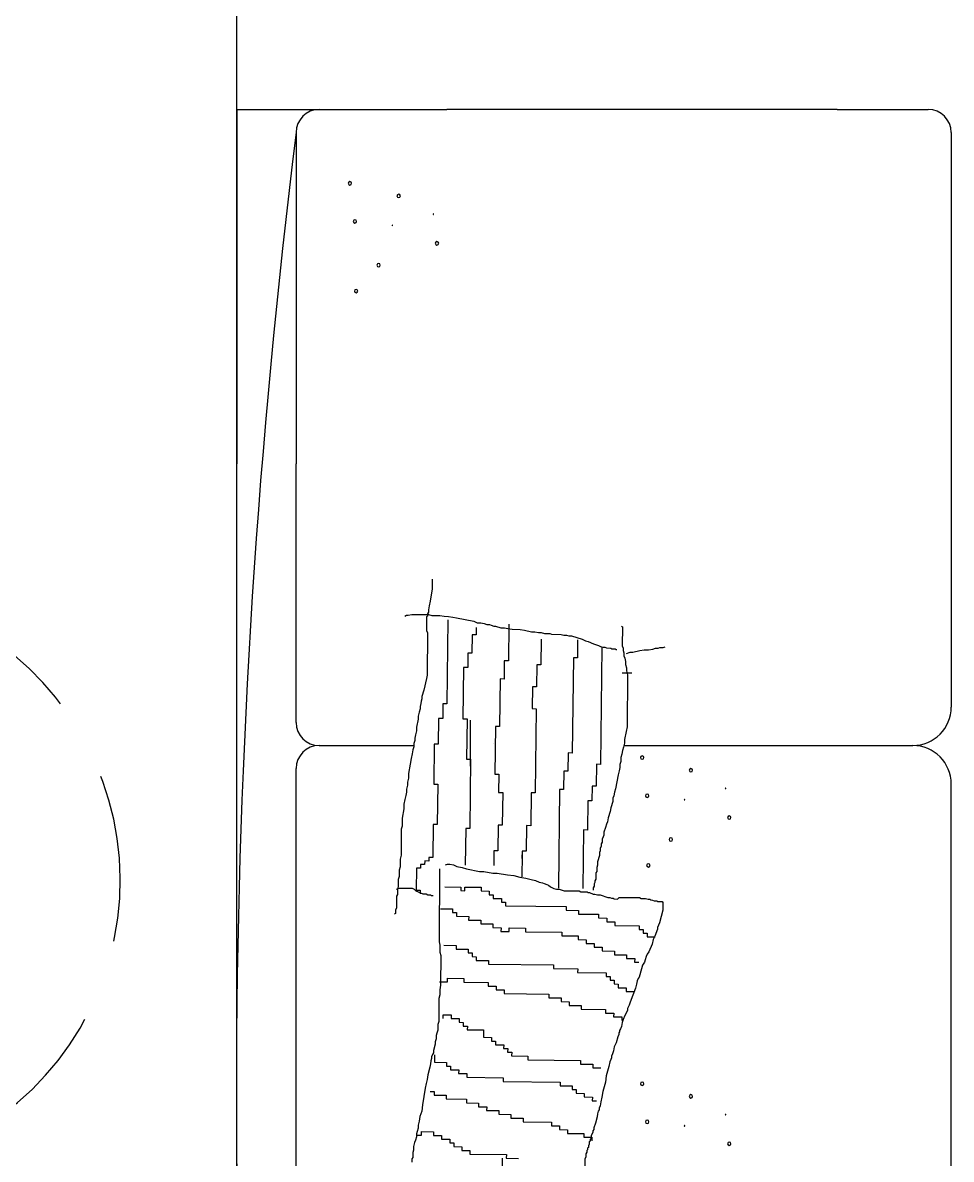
# Model space of a CAD drawing. Header units: feet. Extents: x 15180 to 17114, y 6067 to 8094.
# Drawn here: x 15940.51 to 15975.76, y 6163.66 to 6206.78 of the extents above; entities that cross this region are included whole.
import ezdxf

# ---------------------------------------------------------------- set-up
doc = ezdxf.new("R2010")
doc.units = ezdxf.units.FT
doc.linetypes.add('HIDDEN', pattern=[9.525, 6.35, -3.175])
doc.layers.add('Electrical Hidden', color=120, linetype='HIDDEN')
doc.layers.add('freecads.com', color=7, linetype='Continuous')

msp = doc.modelspace()

# ---------------------------------------------------------------- linework, layer by layer
msp.add_line((15948.622, 6370.879), (15948.622, 6130.084))
at = {"layer": 'Electrical Hidden'}
msp.add_arc((15933.144, 6174.24), 11.072, 298.7002, 62.1336, dxfattribs=at)
at = {"layer": 'freecads.com', "ltscale": 2}
for p, q in [((15948.635, 6203.49), (15951.767, 6203.49)), ((15948.635, 6203.49), (15948.635, 6190.051)), ((15951.767, 6203.49), (15956.605, 6203.49)), ((15971.422, 6203.49), (15956.605, 6203.49)), ((15971.422, 6203.49), (15974.879, 6203.49)), ((15950.891, 6202.613), (15950.891, 6190.051)), ((15975.756, 6202.613), (15975.756, 6190.051)), ((15948.635, 6130.087), (15948.635, 6190.051)), ((15950.891, 6180.235), (15950.891, 6190.051)), ((15975.756, 6190.051), (15975.756, 6180.82)), ((15956.05, 6185.667), (15956.049, 6185.309)), ((15956.049, 6185.309), (15955.98, 6184.831)), ((15955.98, 6184.831), (15955.946, 6184.653)), ((15955.912, 6184.414), (15955.878, 6184.354)), ((15955.878, 6184.354), (15955.878, 6184.265)), ((15955.946, 6184.653), (15955.912, 6184.504)), ((15955.912, 6184.504), (15955.912, 6184.414)), ((15955.016, 6184.27), (15955.082, 6184.3)), ((15955.082, 6184.3), (15955.148, 6184.299)), ((15955.148, 6184.299), (15955.281, 6184.328)), ((15955.281, 6184.328), (15955.911, 6184.324)), ((15955.845, 6184.235), (15955.842, 6183.728)), ((15955.878, 6184.265), (15955.845, 6184.235)), ((15955.911, 6184.324), (15956.044, 6184.294)), ((15956.044, 6184.294), (15956.342, 6184.292)), ((15956.342, 6184.292), (15956.508, 6184.261)), ((15956.508, 6184.261), (15956.674, 6184.26)), ((15956.653, 6184.127), (15956.614, 6180.936)), ((15956.674, 6184.26), (15956.84, 6184.229)), ((15956.84, 6184.229), (15956.972, 6184.199)), ((15956.972, 6184.199), (15957.635, 6184.075)), ((15957.635, 6184.075), (15957.767, 6184.015)), ((15957.767, 6184.015), (15957.9, 6184.014)), ((15957.9, 6184.014), (15958.032, 6183.983)), ((15958.032, 6183.983), (15958.132, 6183.953)), ((15958.132, 6183.953), (15958.231, 6183.952)), ((15958.231, 6183.952), (15958.297, 6183.922)), ((15958.297, 6183.922), (15958.397, 6183.891)), ((15958.963, 6183.96), (15958.946, 6182.573)), ((15955.842, 6183.728), (15955.875, 6183.638)), ((15955.875, 6183.638), (15955.867, 6182.026)), ((15957.571, 6183.561), (15957.562, 6182.867)), ((15957.725, 6183.559), (15957.571, 6183.561)), ((15957.728, 6183.837), (15957.725, 6183.559)), ((15958.397, 6183.891), (15958.463, 6183.891)), ((15958.463, 6183.891), (15958.662, 6183.83)), ((15958.662, 6183.83), (15958.794, 6183.829)), ((15958.794, 6183.829), (15958.927, 6183.799)), ((15958.927, 6183.799), (15959.093, 6183.768)), ((15959.093, 6183.768), (15959.391, 6183.766)), ((15959.391, 6183.766), (15959.557, 6183.735)), ((15959.557, 6183.735), (15959.822, 6183.674)), ((15959.822, 6183.674), (15959.954, 6183.673)), ((15959.954, 6183.673), (15960.087, 6183.642)), ((15960.087, 6183.642), (15960.186, 6183.642)), ((15960.186, 6183.642), (15960.319, 6183.611)), ((15960.319, 6183.611), (15960.518, 6183.61)), ((15960.518, 6183.61), (15960.584, 6183.579)), ((15960.584, 6183.579), (15960.949, 6183.577)), ((15960.949, 6183.577), (15961.048, 6183.547)), ((15961.048, 6183.547), (15961.148, 6183.546)), ((15961.148, 6183.546), (15961.247, 6183.516)), ((15961.247, 6183.516), (15961.347, 6183.515)), ((15961.347, 6183.515), (15961.744, 6183.393)), ((15963.239, 6183.892), (15963.272, 6183.861)), ((15963.272, 6183.861), (15963.268, 6183.145)), ((15960.189, 6183.39), (15960.177, 6182.419)), ((15961.576, 6183.373), (15961.567, 6182.68)), ((15961.744, 6183.393), (15961.876, 6183.333)), ((15961.876, 6183.333), (15961.976, 6183.302)), ((15961.976, 6183.302), (15962.174, 6183.212)), ((15962.174, 6183.212), (15962.373, 6183.151)), ((15962.373, 6183.151), (15962.439, 6183.12)), ((15962.439, 6183.12), (15962.538, 6183.09)), ((15962.497, 6183.085), (15962.443, 6178.644)), ((15962.538, 6183.09), (15962.605, 6183.09)), ((15962.605, 6183.09), (15962.671, 6183.059)), ((15962.671, 6183.059), (15962.837, 6183.058)), ((15962.837, 6183.058), (15962.87, 6183.028)), ((15963.268, 6183.145), (15963.301, 6183.055)), ((15963.301, 6183.055), (15963.301, 6182.966)), ((15964.628, 6183.047), (15964.694, 6183.077)), ((15964.694, 6183.077), (15964.827, 6183.076)), ((15964.827, 6183.076), (15964.893, 6183.105)), ((15957.408, 6182.869), (15957.402, 6182.314)), ((15957.562, 6182.867), (15957.408, 6182.869)), ((15961.413, 6182.682), (15961.369, 6179.074)), ((15961.567, 6182.68), (15961.413, 6182.682)), ((15962.87, 6183.028), (15963.002, 6183.027)), ((15963.002, 6183.027), (15963.035, 6182.997)), ((15963.035, 6182.997), (15963.069, 6182.997)), ((15963.301, 6182.966), (15963.333, 6182.876)), ((15963.333, 6182.876), (15963.333, 6182.757)), ((15963.333, 6182.757), (15963.366, 6182.667)), ((15963.366, 6182.667), (15963.398, 6182.547)), ((15963.433, 6182.846), (15963.566, 6182.905)), ((15963.566, 6182.905), (15963.665, 6182.904)), ((15963.665, 6182.904), (15963.931, 6182.962)), ((15963.931, 6182.962), (15964.097, 6182.991)), ((15964.097, 6182.991), (15964.263, 6182.99)), ((15964.263, 6182.99), (15964.428, 6183.019)), ((15964.428, 6183.019), (15964.528, 6183.048)), ((15964.528, 6183.048), (15964.628, 6183.047)), ((15957.247, 6182.316), (15957.224, 6180.374)), ((15957.402, 6182.314), (15957.247, 6182.316)), ((15958.792, 6182.575), (15958.783, 6181.881)), ((15958.946, 6182.573), (15958.792, 6182.575)), ((15960.023, 6182.421), (15960.013, 6181.588)), ((15960.177, 6182.419), (15960.023, 6182.421)), ((15963.398, 6182.547), (15963.398, 6182.428)), ((15963.398, 6182.428), (15963.43, 6182.308)), ((15963.43, 6182.308), (15963.43, 6182.189)), ((15955.834, 6181.907), (15955.732, 6181.46)), ((15955.867, 6182.026), (15955.834, 6181.907)), ((15958.629, 6181.883), (15958.607, 6180.079)), ((15958.783, 6181.881), (15958.629, 6181.883)), ((15963.628, 6182.098), (15963.263, 6182.1)), ((15963.43, 6182.189), (15963.462, 6182.04)), ((15963.462, 6182.04), (15963.453, 6180.07)), ((15955.732, 6181.46), (15955.665, 6181.222)), ((15959.859, 6181.59), (15959.848, 6180.758)), ((15960.013, 6181.588), (15959.859, 6181.59)), ((15955.63, 6180.953), (15955.597, 6180.834)), ((15955.631, 6181.043), (15955.63, 6180.953)), ((15955.664, 6181.132), (15955.631, 6181.043)), ((15955.665, 6181.222), (15955.664, 6181.132)), ((15956.46, 6180.938), (15956.453, 6180.383)), ((15956.614, 6180.936), (15956.46, 6180.938)), ((15955.529, 6180.476), (15955.528, 6180.357)), ((15955.562, 6180.625), (15955.529, 6180.476)), ((15955.596, 6180.745), (15955.562, 6180.625)), ((15955.597, 6180.834), (15955.596, 6180.745)), ((15959.848, 6180.758), (15960.002, 6180.756)), ((15960.002, 6180.756), (15959.963, 6177.565)), ((15955.528, 6180.357), (15955.46, 6180.059)), ((15955.46, 6180.059), (15955.46, 6179.91)), ((15956.299, 6180.385), (15956.287, 6179.414)), ((15956.453, 6180.383), (15956.299, 6180.385)), ((15957.224, 6180.374), (15957.378, 6180.372)), ((15957.378, 6180.372), (15957.359, 6178.845)), ((15957.514, 6178.57), (15957.514, 6180.323)), ((15958.453, 6180.081), (15958.431, 6178.277)), ((15958.607, 6180.079), (15958.453, 6180.081)), ((15963.453, 6180.07), (15963.419, 6179.891)), ((15955.426, 6179.761), (15955.392, 6179.641)), ((15955.392, 6179.641), (15955.392, 6179.552)), ((15955.46, 6179.91), (15955.426, 6179.761)), ((15963.419, 6179.891), (15963.351, 6179.593)), ((15951.767, 6179.359), (15955.357, 6179.359)), ((15955.324, 6179.194), (15955.29, 6179.045)), ((15955.357, 6179.313), (15955.324, 6179.194)), ((15955.358, 6179.433), (15955.357, 6179.313)), ((15955.392, 6179.552), (15955.358, 6179.433)), ((15956.133, 6179.415), (15956.115, 6177.889)), ((15956.287, 6179.414), (15956.133, 6179.415)), ((15958.391, 6179.447), (15958.391, 6179.447)), ((15963.283, 6179.175), (15963.249, 6179.026)), ((15963.317, 6179.294), (15963.283, 6179.175)), ((15963.35, 6179.443), (15963.317, 6179.294)), ((15963.331, 6179.359), (15974.295, 6179.359)), ((15963.351, 6179.593), (15963.35, 6179.443)), ((15955.256, 6178.866), (15955.222, 6178.657)), ((15955.29, 6179.045), (15955.256, 6178.866)), ((15957.359, 6178.845), (15957.513, 6178.843)), ((15957.513, 6178.843), (15957.481, 6176.207)), ((15961.215, 6179.076), (15961.206, 6178.382)), ((15961.369, 6179.074), (15961.215, 6179.076)), ((15963.215, 6178.758), (15963.181, 6178.639)), ((15963.249, 6179.026), (15963.215, 6178.907)), ((15963.215, 6178.907), (15963.215, 6178.758)), ((15950.891, 6157.215), (15950.891, 6178.483)), ((15955.222, 6178.657), (15955.154, 6178.3)), ((15961.052, 6178.384), (15961.044, 6177.69)), ((15961.206, 6178.382), (15961.052, 6178.384)), ((15962.288, 6178.646), (15962.278, 6177.814)), ((15962.443, 6178.644), (15962.288, 6178.646)), ((15963.147, 6178.4), (15963.113, 6178.251)), ((15963.18, 6178.519), (15963.147, 6178.4)), ((15963.181, 6178.639), (15963.18, 6178.519)), ((15955.119, 6177.972), (15955.118, 6177.852)), ((15955.153, 6178.121), (15955.119, 6177.972)), ((15955.154, 6178.3), (15955.153, 6178.121)), ((15956.115, 6177.889), (15956.269, 6177.887)), ((15956.269, 6177.887), (15956.25, 6176.361)), ((15958.431, 6178.277), (15958.585, 6178.275)), ((15958.585, 6178.275), (15958.577, 6177.582)), ((15963.113, 6178.251), (15963.011, 6177.714)), ((15975.756, 6157.799), (15975.756, 6177.898)), ((15955.05, 6177.465), (15955.016, 6177.316)), ((15955.084, 6177.584), (15955.05, 6177.465)), ((15955.118, 6177.852), (15955.084, 6177.703)), ((15955.084, 6177.703), (15955.084, 6177.584)), ((15958.577, 6177.582), (15958.731, 6177.58)), ((15958.731, 6177.58), (15958.716, 6176.331)), ((15959.809, 6177.566), (15959.794, 6176.318)), ((15959.963, 6177.565), (15959.809, 6177.566)), ((15960.89, 6177.692), (15960.844, 6173.946)), ((15961.044, 6177.69), (15960.89, 6177.692)), ((15962.124, 6177.816), (15962.117, 6177.261)), ((15962.278, 6177.814), (15962.124, 6177.816)), ((15962.977, 6177.595), (15962.943, 6177.446)), ((15963.011, 6177.714), (15962.977, 6177.595)), ((15954.982, 6177.137), (15954.981, 6176.958)), ((15955.016, 6177.316), (15954.982, 6177.137)), ((15961.963, 6177.263), (15961.95, 6176.153)), ((15962.117, 6177.261), (15961.963, 6177.263)), ((15962.909, 6177.237), (15962.841, 6176.999)), ((15962.91, 6177.357), (15962.909, 6177.237)), ((15962.943, 6177.446), (15962.91, 6177.357)), ((15954.913, 6176.6), (15954.912, 6176.301)), ((15954.981, 6176.958), (15954.913, 6176.6)), ((15962.74, 6176.612), (15962.706, 6176.463)), ((15962.808, 6176.85), (15962.74, 6176.612)), ((15962.841, 6176.999), (15962.808, 6176.85)), ((15954.878, 6176.182), (15954.874, 6175.197)), ((15954.912, 6176.301), (15954.878, 6176.182)), ((15956.096, 6176.363), (15956.081, 6175.114)), ((15956.25, 6176.361), (15956.096, 6176.363)), ((15957.327, 6176.209), (15957.31, 6174.822)), ((15957.481, 6176.207), (15957.327, 6176.209)), ((15958.561, 6176.333), (15958.55, 6175.361)), ((15958.716, 6176.331), (15958.561, 6176.333)), ((15959.64, 6176.32), (15959.628, 6175.348)), ((15959.794, 6176.318), (15959.64, 6176.32)), ((15962.639, 6176.254), (15962.572, 6176.075)), ((15962.673, 6176.373), (15962.639, 6176.254)), ((15962.706, 6176.463), (15962.673, 6176.373)), ((15961.796, 6176.154), (15961.769, 6173.934)), ((15961.95, 6176.153), (15961.796, 6176.154)), ((15962.538, 6175.896), (15962.504, 6175.807)), ((15962.504, 6175.807), (15962.504, 6175.688)), ((15962.571, 6175.956), (15962.538, 6175.896)), ((15962.572, 6176.075), (15962.571, 6175.956)), ((15958.395, 6175.363), (15958.389, 6174.808)), ((15958.55, 6175.361), (15958.395, 6175.363)), ((15959.474, 6175.35), (15959.471, 6175.073)), ((15959.628, 6175.348), (15959.474, 6175.35)), ((15962.436, 6175.36), (15962.402, 6175.3)), ((15962.402, 6175.3), (15962.402, 6175.181)), ((15962.47, 6175.539), (15962.436, 6175.449)), ((15962.436, 6175.449), (15962.436, 6175.36)), ((15962.504, 6175.688), (15962.47, 6175.628)), ((15962.47, 6175.628), (15962.47, 6175.539)), ((15954.84, 6175.048), (15954.838, 6174.75)), ((15954.874, 6175.197), (15954.84, 6175.048)), ((15955.771, 6174.979), (15955.769, 6174.84)), ((15955.925, 6174.977), (15955.771, 6174.979)), ((15955.927, 6175.116), (15955.925, 6174.977)), ((15956.081, 6175.114), (15955.927, 6175.116)), ((15959.472, 6175.211), (15959.462, 6174.379)), ((15959.471, 6175.073), (15959.472, 6175.211)), ((15962.402, 6175.181), (15962.334, 6174.943)), ((15962.334, 6174.943), (15962.334, 6174.823)), ((15954.805, 6174.63), (15954.804, 6174.392)), ((15954.838, 6174.75), (15954.805, 6174.63)), ((15955.459, 6174.705), (15955.449, 6173.873)), ((15955.613, 6174.703), (15955.459, 6174.705)), ((15955.615, 6174.842), (15955.613, 6174.703)), ((15955.769, 6174.84), (15955.615, 6174.842)), ((15956.33, 6174.681), (15956.317, 6171.905)), ((15956.563, 6174.829), (15956.63, 6174.858)), ((15956.63, 6174.858), (15956.729, 6174.858)), ((15956.729, 6174.858), (15956.862, 6174.827)), ((15956.862, 6174.827), (15956.994, 6174.766)), ((15956.994, 6174.766), (15957.193, 6174.735)), ((15957.193, 6174.735), (15957.358, 6174.675)), ((15957.358, 6174.675), (15957.856, 6174.582)), ((15957.856, 6174.582), (15958.021, 6174.581)), ((15958.021, 6174.581), (15958.353, 6174.519)), ((15958.353, 6174.519), (15958.519, 6174.518)), ((15958.519, 6174.518), (15958.916, 6174.456)), ((15958.916, 6174.456), (15959.148, 6174.425)), ((15962.266, 6174.525), (15962.265, 6174.286)), ((15962.3, 6174.585), (15962.266, 6174.525)), ((15962.334, 6174.823), (15962.3, 6174.734)), ((15962.3, 6174.734), (15962.3, 6174.585)), ((15954.769, 6174.004), (15954.735, 6173.915)), ((15954.77, 6174.273), (15954.769, 6174.004)), ((15954.804, 6174.392), (15954.77, 6174.273)), ((15959.148, 6174.425), (15959.38, 6174.364)), ((15959.38, 6174.364), (15959.612, 6174.332)), ((15959.612, 6174.332), (15959.811, 6174.272)), ((15959.811, 6174.272), (15959.976, 6174.241)), ((15959.976, 6174.241), (15960.109, 6174.18)), ((15960.109, 6174.18), (15960.241, 6174.149)), ((15960.241, 6174.149), (15960.308, 6174.119)), ((15960.308, 6174.119), (15960.407, 6174.089)), ((15960.407, 6174.089), (15960.473, 6174.059)), ((15960.473, 6174.059), (15960.539, 6173.998)), ((15962.197, 6174.018), (15962.164, 6173.959)), ((15962.198, 6174.108), (15962.197, 6174.018)), ((15962.231, 6174.167), (15962.198, 6174.108)), ((15962.232, 6174.227), (15962.231, 6174.167)), ((15962.265, 6174.286), (15962.232, 6174.227)), ((15954.701, 6173.646), (15954.698, 6173.198)), ((15954.734, 6173.706), (15954.701, 6173.646)), ((15954.702, 6173.915), (15954.801, 6173.944)), ((15954.735, 6173.915), (15954.734, 6173.706)), ((15954.801, 6173.944), (15955.299, 6173.941)), ((15955.299, 6173.941), (15955.365, 6173.911)), ((15955.365, 6173.911), (15955.431, 6173.851)), ((15955.431, 6173.851), (15955.696, 6173.73)), ((15955.449, 6173.873), (15955.603, 6173.871)), ((15955.603, 6173.871), (15955.601, 6173.732)), ((15955.696, 6173.73), (15955.828, 6173.729)), ((15955.828, 6173.729), (15955.895, 6173.699)), ((15955.895, 6173.699), (15955.994, 6173.698)), ((15955.994, 6173.698), (15956.027, 6173.668)), ((15956.027, 6173.668), (15956.094, 6173.667)), ((15956.529, 6173.998), (15957.146, 6173.991)), ((15957.146, 6173.991), (15957.144, 6173.852)), ((15957.144, 6173.852), (15957.298, 6173.85)), ((15957.298, 6173.85), (15957.3, 6173.989)), ((15957.3, 6173.989), (15957.916, 6173.981)), ((15957.916, 6173.981), (15957.915, 6173.843)), ((15957.915, 6173.843), (15958.223, 6173.839)), ((15958.223, 6173.839), (15958.221, 6173.7)), ((15958.221, 6173.7), (15958.375, 6173.698)), ((15958.375, 6173.698), (15958.373, 6173.56)), ((15960.539, 6173.998), (15960.671, 6173.938)), ((15960.671, 6173.938), (15960.771, 6173.907)), ((15960.771, 6173.907), (15960.87, 6173.907)), ((15960.87, 6173.907), (15961.069, 6173.846)), ((15961.069, 6173.846), (15961.633, 6173.842)), ((15961.633, 6173.842), (15961.699, 6173.812)), ((15961.699, 6173.812), (15961.931, 6173.811)), ((15961.931, 6173.811), (15961.964, 6173.781)), ((15961.964, 6173.781), (15962.03, 6173.78)), ((15962.03, 6173.78), (15962.163, 6173.72)), ((15962.163, 6173.72), (15962.229, 6173.719)), ((15962.164, 6173.959), (15962.164, 6173.869)), ((15962.229, 6173.719), (15962.329, 6173.689)), ((15962.329, 6173.689), (15962.428, 6173.688)), ((15962.428, 6173.688), (15962.726, 6173.597)), ((15962.726, 6173.597), (15962.792, 6173.597)), ((15962.792, 6173.597), (15962.859, 6173.566)), ((15963.091, 6173.535), (15963.157, 6173.594)), ((15963.157, 6173.594), (15963.92, 6173.59)), ((15963.92, 6173.59), (15963.986, 6173.559)), ((15954.698, 6173.198), (15954.665, 6173.109)), ((15956.365, 6173.168), (15956.827, 6173.162)), ((15956.827, 6173.162), (15956.826, 6173.023)), ((15958.373, 6173.56), (15958.682, 6173.556)), ((15958.682, 6173.556), (15958.68, 6173.417)), ((15958.68, 6173.417), (15958.834, 6173.415)), ((15958.834, 6173.415), (15958.832, 6173.276)), ((15958.832, 6173.276), (15961.144, 6173.248)), ((15961.144, 6173.248), (15961.142, 6173.109)), ((15962.859, 6173.566), (15962.925, 6173.566)), ((15962.925, 6173.566), (15962.958, 6173.536)), ((15962.958, 6173.536), (15963.091, 6173.535)), ((15963.986, 6173.559), (15964.152, 6173.558)), ((15964.152, 6173.558), (15964.251, 6173.528)), ((15964.251, 6173.528), (15964.318, 6173.528)), ((15964.318, 6173.528), (15964.351, 6173.498)), ((15964.351, 6173.498), (15964.417, 6173.497)), ((15964.417, 6173.497), (15964.483, 6173.467)), ((15964.483, 6173.467), (15964.583, 6173.466)), ((15964.583, 6173.466), (15964.616, 6173.436)), ((15964.616, 6173.436), (15964.781, 6173.435)), ((15964.781, 6173.435), (15964.814, 6173.405)), ((15964.814, 6173.405), (15964.813, 6173.107)), ((15954.664, 6172.99), (15954.631, 6172.96)), ((15954.665, 6173.109), (15954.664, 6172.99)), ((15956.826, 6173.023), (15956.98, 6173.021)), ((15956.98, 6173.021), (15956.978, 6172.883)), ((15956.978, 6172.883), (15957.44, 6172.877)), ((15957.44, 6172.877), (15957.439, 6172.738)), ((15957.439, 6172.738), (15957.901, 6172.733)), ((15957.901, 6172.733), (15957.899, 6172.594)), ((15961.142, 6173.109), (15961.604, 6173.104)), ((15961.604, 6173.104), (15961.603, 6172.965)), ((15961.603, 6172.965), (15962.373, 6172.956)), ((15962.373, 6172.956), (15962.371, 6172.817)), ((15962.371, 6172.817), (15962.68, 6172.813)), ((15962.68, 6172.813), (15962.678, 6172.674)), ((15964.813, 6173.107), (15964.678, 6172.63)), ((15957.899, 6172.594), (15958.362, 6172.588)), ((15958.362, 6172.588), (15958.36, 6172.45)), ((15958.36, 6172.45), (15958.668, 6172.446)), ((15958.668, 6172.446), (15958.666, 6172.307)), ((15958.666, 6172.307), (15958.975, 6172.303)), ((15958.975, 6172.303), (15958.976, 6172.442)), ((15958.976, 6172.442), (15959.593, 6172.434)), ((15959.593, 6172.434), (15959.591, 6172.296)), ((15959.591, 6172.296), (15960.978, 6172.279)), ((15960.978, 6172.279), (15960.976, 6172.14)), ((15962.678, 6172.674), (15962.986, 6172.671)), ((15962.986, 6172.671), (15962.984, 6172.532)), ((15962.984, 6172.532), (15963.909, 6172.521)), ((15963.909, 6172.521), (15963.907, 6172.382)), ((15963.907, 6172.382), (15964.061, 6172.38)), ((15964.061, 6172.38), (15964.06, 6172.241)), ((15964.611, 6172.392), (15964.51, 6172.124)), ((15964.678, 6172.63), (15964.611, 6172.451)), ((15964.611, 6172.451), (15964.611, 6172.392)), ((15956.317, 6171.905), (15956.35, 6171.785)), ((15960.976, 6172.14), (15961.592, 6172.132)), ((15961.592, 6172.132), (15961.591, 6171.994)), ((15961.591, 6171.994), (15961.899, 6171.99)), ((15961.899, 6171.99), (15961.897, 6171.851)), ((15961.897, 6171.851), (15962.205, 6171.847)), ((15962.205, 6171.847), (15962.204, 6171.709)), ((15964.06, 6172.241), (15964.214, 6172.239)), ((15964.214, 6172.239), (15964.212, 6172.1)), ((15964.212, 6172.1), (15964.52, 6172.097)), ((15964.443, 6172.005), (15964.409, 6171.826)), ((15964.51, 6172.124), (15964.443, 6172.005)), ((15956.35, 6171.785), (15956.349, 6171.517)), ((15956.349, 6171.517), (15956.381, 6171.397)), ((15956.502, 6171.778), (15956.965, 6171.773)), ((15956.965, 6171.773), (15956.963, 6171.634)), ((15956.963, 6171.634), (15957.425, 6171.628)), ((15957.425, 6171.628), (15957.423, 6171.49)), ((15957.423, 6171.49), (15957.578, 6171.488)), ((15957.578, 6171.488), (15957.576, 6171.349)), ((15962.204, 6171.709), (15962.512, 6171.705)), ((15962.512, 6171.705), (15962.51, 6171.566)), ((15962.51, 6171.566), (15962.972, 6171.561)), ((15962.972, 6171.561), (15962.971, 6171.422)), ((15962.971, 6171.422), (15963.433, 6171.416)), ((15963.433, 6171.416), (15963.431, 6171.277)), ((15964.208, 6171.439), (15964.175, 6171.35)), ((15964.275, 6171.528), (15964.208, 6171.439)), ((15964.409, 6171.826), (15964.275, 6171.528)), ((15956.381, 6171.397), (15956.376, 6170.263)), ((15957.576, 6171.349), (15957.73, 6171.347)), ((15957.73, 6171.347), (15957.728, 6171.208)), ((15957.728, 6171.208), (15958.191, 6171.203)), ((15958.191, 6171.203), (15958.189, 6171.064)), ((15958.189, 6171.064), (15960.654, 6171.034)), ((15960.654, 6171.034), (15960.653, 6170.895)), ((15963.431, 6171.277), (15963.74, 6171.274)), ((15963.74, 6171.274), (15963.738, 6171.135)), ((15963.738, 6171.135), (15963.892, 6171.133)), ((15964.041, 6171.022), (15963.939, 6170.664)), ((15964.107, 6171.141), (15964.041, 6171.022)), ((15964.141, 6171.23), (15964.107, 6171.141)), ((15964.175, 6171.35), (15964.141, 6171.23)), ((15960.653, 6170.895), (15961.577, 6170.884)), ((15961.577, 6170.884), (15961.575, 6170.745)), ((15961.575, 6170.745), (15962.654, 6170.732)), ((15962.654, 6170.732), (15962.652, 6170.593)), ((15962.652, 6170.593), (15962.806, 6170.591)), ((15962.806, 6170.591), (15962.805, 6170.452)), ((15963.906, 6170.575), (15963.872, 6170.516)), ((15963.939, 6170.664), (15963.906, 6170.575)), ((15956.331, 6170.393), (15956.639, 6170.389)), ((15956.376, 6170.263), (15956.342, 6170.084)), ((15956.639, 6170.389), (15956.641, 6170.528)), ((15956.641, 6170.528), (15957.257, 6170.52)), ((15957.257, 6170.52), (15957.256, 6170.381)), ((15957.256, 6170.381), (15958.18, 6170.37)), ((15958.18, 6170.37), (15958.179, 6170.231)), ((15958.179, 6170.231), (15958.487, 6170.228)), ((15958.487, 6170.228), (15958.485, 6170.089)), ((15962.805, 6170.452), (15962.959, 6170.45)), ((15962.959, 6170.45), (15962.957, 6170.312)), ((15962.957, 6170.312), (15963.111, 6170.31)), ((15963.111, 6170.31), (15963.11, 6170.171)), ((15963.11, 6170.171), (15963.418, 6170.167)), ((15963.418, 6170.167), (15963.416, 6170.029)), ((15963.771, 6170.158), (15963.57, 6169.622)), ((15963.805, 6170.307), (15963.771, 6170.158)), ((15963.839, 6170.426), (15963.805, 6170.307)), ((15963.872, 6170.516), (15963.839, 6170.426)), ((15956.307, 6169.756), (15956.303, 6168.89)), ((15956.341, 6169.905), (15956.307, 6169.756)), ((15956.342, 6170.084), (15956.341, 6169.905)), ((15958.485, 6170.089), (15958.793, 6170.085)), ((15958.793, 6170.085), (15958.792, 6169.946)), ((15958.792, 6169.946), (15960.487, 6169.926)), ((15960.487, 6169.926), (15960.485, 6169.787)), ((15960.485, 6169.787), (15960.947, 6169.781)), ((15960.947, 6169.781), (15960.946, 6169.642)), ((15963.416, 6170.029), (15963.724, 6170.025)), ((15960.946, 6169.642), (15961.254, 6169.639)), ((15961.254, 6169.639), (15961.252, 6169.5)), ((15961.252, 6169.5), (15961.714, 6169.494)), ((15961.714, 6169.494), (15961.713, 6169.356)), ((15961.713, 6169.356), (15962.637, 6169.344)), ((15962.637, 6169.344), (15962.635, 6169.205)), ((15963.469, 6169.324), (15963.435, 6169.235)), ((15963.536, 6169.503), (15963.469, 6169.384)), ((15963.469, 6169.384), (15963.469, 6169.324)), ((15963.57, 6169.622), (15963.536, 6169.503)), ((15956.303, 6168.89), (15956.27, 6168.771)), ((15956.468, 6169.003), (15956.47, 6169.142)), ((15956.47, 6169.142), (15956.778, 6169.138)), ((15956.778, 6169.138), (15956.777, 6169)), ((15956.777, 6169), (15957.085, 6168.996)), ((15957.085, 6168.996), (15957.083, 6168.857)), ((15957.083, 6168.857), (15957.237, 6168.855)), ((15957.237, 6168.855), (15957.235, 6168.716)), ((15962.635, 6169.205), (15962.944, 6169.202)), ((15962.944, 6169.202), (15962.942, 6169.063)), ((15962.942, 6169.063), (15963.25, 6169.059)), ((15963.268, 6168.848), (15963.234, 6168.699)), ((15963.25, 6169.059), (15963.248, 6168.92)), ((15963.301, 6168.967), (15963.268, 6168.848)), ((15963.368, 6169.116), (15963.301, 6168.967)), ((15963.435, 6169.235), (15963.368, 6169.116)), ((15956.235, 6168.443), (15956.201, 6168.354)), ((15956.269, 6168.562), (15956.235, 6168.443)), ((15956.27, 6168.771), (15956.269, 6168.562)), ((15957.235, 6168.716), (15957.39, 6168.714)), ((15957.39, 6168.714), (15957.388, 6168.576)), ((15957.388, 6168.576), (15958.004, 6168.568)), ((15958.004, 6168.568), (15958.001, 6168.291)), ((15963.133, 6168.401), (15963.099, 6168.312)), ((15963.166, 6168.49), (15963.133, 6168.461)), ((15963.133, 6168.461), (15963.133, 6168.401)), ((15963.167, 6168.55), (15963.166, 6168.49)), ((15963.2, 6168.609), (15963.167, 6168.55)), ((15963.234, 6168.699), (15963.2, 6168.609)), ((15956.167, 6168.026), (15956.099, 6167.787)), ((15956.201, 6168.234), (15956.167, 6168.115)), ((15956.167, 6168.115), (15956.167, 6168.026)), ((15956.201, 6168.354), (15956.201, 6168.234)), ((15958.001, 6168.291), (15958.309, 6168.287)), ((15958.309, 6168.287), (15958.307, 6168.148)), ((15958.307, 6168.148), (15958.461, 6168.146)), ((15958.461, 6168.146), (15958.46, 6168.008)), ((15958.46, 6168.008), (15958.768, 6168.004)), ((15958.768, 6168.004), (15958.766, 6167.865)), ((15963.032, 6168.073), (15962.965, 6167.924)), ((15963.099, 6168.312), (15963.032, 6168.073)), ((15956.032, 6167.549), (15956.031, 6167.489)), ((15956.065, 6167.638), (15956.032, 6167.549)), ((15956.099, 6167.698), (15956.065, 6167.638)), ((15956.099, 6167.787), (15956.099, 6167.698)), ((15956.143, 6167.62), (15956.14, 6167.342)), ((15958.766, 6167.865), (15958.92, 6167.863)), ((15958.92, 6167.863), (15958.919, 6167.724)), ((15958.919, 6167.724), (15959.073, 6167.722)), ((15959.073, 6167.722), (15959.071, 6167.584)), ((15959.071, 6167.584), (15959.687, 6167.576)), ((15959.687, 6167.576), (15959.686, 6167.437)), ((15962.864, 6167.567), (15962.863, 6167.507)), ((15962.897, 6167.656), (15962.864, 6167.567)), ((15962.931, 6167.775), (15962.897, 6167.656)), ((15962.965, 6167.924), (15962.931, 6167.775)), ((15955.963, 6167.161), (15955.896, 6166.863)), ((15955.997, 6167.281), (15955.963, 6167.161)), ((15955.998, 6167.4), (15955.997, 6167.281)), ((15956.031, 6167.489), (15955.998, 6167.4)), ((15956.14, 6167.342), (15956.602, 6167.336)), ((15956.602, 6167.336), (15956.6, 6167.198)), ((15956.6, 6167.198), (15956.755, 6167.196)), ((15956.755, 6167.196), (15956.753, 6167.057)), ((15959.686, 6167.437), (15961.689, 6167.413)), ((15961.689, 6167.413), (15961.687, 6167.274)), ((15961.687, 6167.274), (15962.149, 6167.269)), ((15962.149, 6167.269), (15962.148, 6167.13)), ((15962.148, 6167.13), (15962.456, 6167.126)), ((15962.762, 6167.179), (15962.661, 6166.822)), ((15962.796, 6167.358), (15962.762, 6167.179)), ((15962.83, 6167.448), (15962.796, 6167.358)), ((15962.863, 6167.507), (15962.83, 6167.448)), ((15955.862, 6166.684), (15955.828, 6166.535)), ((15955.896, 6166.863), (15955.862, 6166.684)), ((15956.753, 6167.057), (15957.061, 6167.053)), ((15957.061, 6167.053), (15957.059, 6166.914)), ((15957.059, 6166.914), (15957.367, 6166.911)), ((15957.367, 6166.911), (15957.366, 6166.772)), ((15957.366, 6166.772), (15958.753, 6166.755)), ((15958.753, 6166.755), (15958.751, 6166.616)), ((15962.661, 6166.822), (15962.627, 6166.583)), ((15955.794, 6166.356), (15955.691, 6165.73)), ((15955.828, 6166.535), (15955.794, 6166.356)), ((15958.751, 6166.616), (15960.908, 6166.59)), ((15960.908, 6166.59), (15960.907, 6166.451)), ((15960.907, 6166.451), (15961.369, 6166.445)), ((15961.369, 6166.445), (15961.367, 6166.307)), ((15961.367, 6166.307), (15961.521, 6166.305)), ((15961.521, 6166.305), (15961.519, 6166.166)), ((15962.627, 6166.583), (15962.526, 6166.226)), ((15955.972, 6166.234), (15956.126, 6166.232)), ((15956.126, 6166.232), (15956.125, 6166.093)), ((15956.125, 6166.093), (15956.587, 6166.088)), ((15956.587, 6166.088), (15956.585, 6165.949)), ((15956.585, 6165.949), (15957.356, 6165.939)), ((15957.356, 6165.939), (15957.354, 6165.801)), ((15961.519, 6166.166), (15961.828, 6166.162)), ((15961.828, 6166.162), (15961.826, 6166.024)), ((15961.826, 6166.024), (15962.134, 6166.02)), ((15962.134, 6166.02), (15962.132, 6165.881)), ((15962.132, 6165.881), (15962.287, 6165.879)), ((15962.457, 6165.838), (15962.424, 6165.689)), ((15962.491, 6166.017), (15962.457, 6165.838)), ((15962.526, 6166.226), (15962.491, 6166.017)), ((15955.657, 6165.492), (15955.59, 6165.283)), ((15955.691, 6165.73), (15955.657, 6165.492)), ((15957.354, 6165.801), (15957.816, 6165.795)), ((15957.816, 6165.795), (15957.815, 6165.656)), ((15957.815, 6165.656), (15958.123, 6165.652)), ((15958.123, 6165.652), (15958.121, 6165.514)), ((15958.121, 6165.514), (15958.583, 6165.508)), ((15958.583, 6165.508), (15958.582, 6165.369)), ((15962.323, 6165.391), (15962.322, 6165.272)), ((15962.356, 6165.481), (15962.323, 6165.391)), ((15962.39, 6165.54), (15962.356, 6165.481)), ((15962.424, 6165.689), (15962.39, 6165.6)), ((15962.39, 6165.6), (15962.39, 6165.54)), ((15955.522, 6164.955), (15955.521, 6164.836)), ((15955.556, 6165.104), (15955.522, 6164.955)), ((15955.59, 6165.283), (15955.556, 6165.104)), ((15958.582, 6165.369), (15959.044, 6165.364)), ((15959.044, 6165.364), (15959.042, 6165.225)), ((15959.042, 6165.225), (15959.504, 6165.219)), ((15959.504, 6165.219), (15959.503, 6165.081)), ((15959.503, 6165.081), (15960.581, 6165.067)), ((15960.581, 6165.067), (15960.58, 6164.929)), ((15962.255, 6165.033), (15962.188, 6164.855)), ((15962.322, 6165.272), (15962.255, 6165.033)), ((15955.488, 6164.717), (15955.454, 6164.627)), ((15955.454, 6164.627), (15955.454, 6164.508)), ((15955.521, 6164.836), (15955.488, 6164.717)), ((15955.49, 6164.574), (15955.644, 6164.573)), ((15955.644, 6164.573), (15955.645, 6164.711)), ((15955.645, 6164.711), (15956.108, 6164.706)), ((15956.108, 6164.706), (15956.106, 6164.567)), ((15956.106, 6164.567), (15956.414, 6164.563)), ((15956.414, 6164.563), (15956.412, 6164.424)), ((15960.58, 6164.929), (15960.888, 6164.925)), ((15960.888, 6164.925), (15960.886, 6164.786)), ((15960.886, 6164.786), (15961.194, 6164.782)), ((15961.194, 6164.782), (15961.193, 6164.644)), ((15961.193, 6164.644), (15961.809, 6164.636)), ((15961.809, 6164.636), (15961.807, 6164.497)), ((15962.087, 6164.557), (15962.086, 6164.467)), ((15962.154, 6164.676), (15962.087, 6164.557)), ((15962.187, 6164.795), (15962.154, 6164.736)), ((15962.154, 6164.736), (15962.154, 6164.676)), ((15962.188, 6164.855), (15962.187, 6164.795)), ((15955.386, 6164.299), (15955.352, 6164.15)), ((15955.352, 6164.15), (15955.352, 6164.001)), ((15955.42, 6164.389), (15955.386, 6164.299)), ((15955.454, 6164.508), (15955.42, 6164.389)), ((15956.412, 6164.424), (15956.721, 6164.421)), ((15956.721, 6164.421), (15956.719, 6164.282)), ((15956.719, 6164.282), (15956.873, 6164.28)), ((15956.873, 6164.28), (15956.871, 6164.141)), ((15956.871, 6164.141), (15957.179, 6164.137)), ((15957.179, 6164.137), (15957.178, 6163.999)), ((15961.807, 6164.497), (15962.116, 6164.494)), ((15961.985, 6164.11), (15961.952, 6164.08)), ((15962.019, 6164.229), (15961.985, 6164.169)), ((15961.985, 6164.169), (15961.985, 6164.11)), ((15962.053, 6164.348), (15962.019, 6164.318)), ((15962.019, 6164.318), (15962.019, 6164.229)), ((15962.086, 6164.467), (15962.053, 6164.408)), ((15962.053, 6164.408), (15962.053, 6164.348)), ((15962.116, 6164.494), (15962.114, 6164.355)), ((15955.284, 6163.673), (15955.283, 6163.554)), ((15955.317, 6163.733), (15955.284, 6163.673)), ((15955.318, 6163.912), (15955.317, 6163.733)), ((15955.352, 6164.001), (15955.318, 6163.912)), ((15957.178, 6163.999), (15957.486, 6163.995)), ((15957.486, 6163.995), (15957.484, 6163.856)), ((15957.484, 6163.856), (15958.871, 6163.839)), ((15958.715, 6163.702), (15958.705, 6162.87)), ((15958.871, 6163.839), (15958.869, 6163.701)), ((15958.869, 6163.701), (15959.332, 6163.695)), ((15961.85, 6163.663), (15961.849, 6163.394)), ((15961.884, 6163.752), (15961.85, 6163.663)), ((15961.918, 6163.931), (15961.884, 6163.872)), ((15961.884, 6163.872), (15961.884, 6163.752)), ((15961.951, 6164.02), (15961.918, 6163.991)), ((15961.918, 6163.991), (15961.918, 6163.931)), ((15961.952, 6164.08), (15961.951, 6164.02))]:
    msp.add_line(p, q, dxfattribs=at)
for centre, radius, start, end in [((15951.767, 6202.613), 0.876, 90, 180), ((15974.879, 6202.613), 0.876, 0, 90), ((16243.347, 6166.117), 294.725, 172.88673, 186.63201), ((15952.934, 6200.689), 0.0649, 0, 180), ((15952.934, 6200.689), 0.0649, 180, 0), ((15954.783, 6200.21), 0.0649, 0, 180), ((15954.783, 6200.21), 0.0649, 180, 0), ((15956.098, 6199.519), 0.0108, 0, 180), ((15956.098, 6199.519), 0.0108, 180, 0), ((15953.122, 6199.242), 0.0649, 0, 180), ((15953.122, 6199.242), 0.0649, 180, 0), ((15954.542, 6199.092), 0.0108, 0, 180), ((15954.542, 6199.092), 0.0108, 180, 0), ((15956.237, 6198.412), 0.0649, 0, 180), ((15956.237, 6198.412), 0.0649, 180, 0), ((15954.022, 6197.582), 0.0649, 0, 180), ((15954.022, 6197.582), 0.0649, 180, 0), ((15953.168, 6196.6), 0.0649, 0, 180), ((15953.168, 6196.6), 0.0649, 180, 0), ((15974.295, 6180.82), 1.461, 270, 0), ((15951.767, 6180.235), 0.876, 180, 270), ((15951.767, 6178.483), 0.876, 90, 180), ((15974.295, 6177.898), 1.461, 0, 90), ((15964.025, 6178.9), 0.0649, 0, 180), ((15964.025, 6178.9), 0.0649, 180, 0), ((15965.874, 6178.422), 0.0649, 0, 180), ((15965.874, 6178.422), 0.0649, 180, 0), ((15964.213, 6177.454), 0.0649, 0, 180), ((15964.213, 6177.454), 0.0649, 180, 0), ((15967.189, 6177.73), 0.0108, 0, 180), ((15967.189, 6177.73), 0.0108, 180, 0), ((15965.633, 6177.303), 0.0108, 0, 180), ((15965.633, 6177.303), 0.0108, 180, 0), ((15967.328, 6176.624), 0.0649, 0, 180), ((15967.328, 6176.624), 0.0649, 180, 0), ((15965.113, 6175.794), 0.0649, 0, 180), ((15965.113, 6175.794), 0.0649, 180, 0), ((15964.259, 6174.811), 0.0649, 0, 180), ((15964.259, 6174.811), 0.0649, 180, 0), ((15964.025, 6166.526), 0.0649, 0, 180), ((15964.025, 6166.526), 0.0649, 180, 0), ((15965.874, 6166.048), 0.0649, 0, 180), ((15965.874, 6166.048), 0.0649, 180, 0), ((15964.213, 6165.08), 0.0649, 0, 180), ((15964.213, 6165.08), 0.0649, 180, 0), ((15967.189, 6165.356), 0.0108, 0, 180), ((15967.189, 6165.356), 0.0108, 180, 0), ((15965.633, 6164.929), 0.0108, 0, 180), ((15965.633, 6164.929), 0.0108, 180, 0), ((15967.328, 6164.25), 0.0649, 0, 180), ((15967.328, 6164.25), 0.0649, 180, 0)]:
    msp.add_arc(centre, radius, start, end, dxfattribs=at)

doc.saveas('drawing.dxf')
